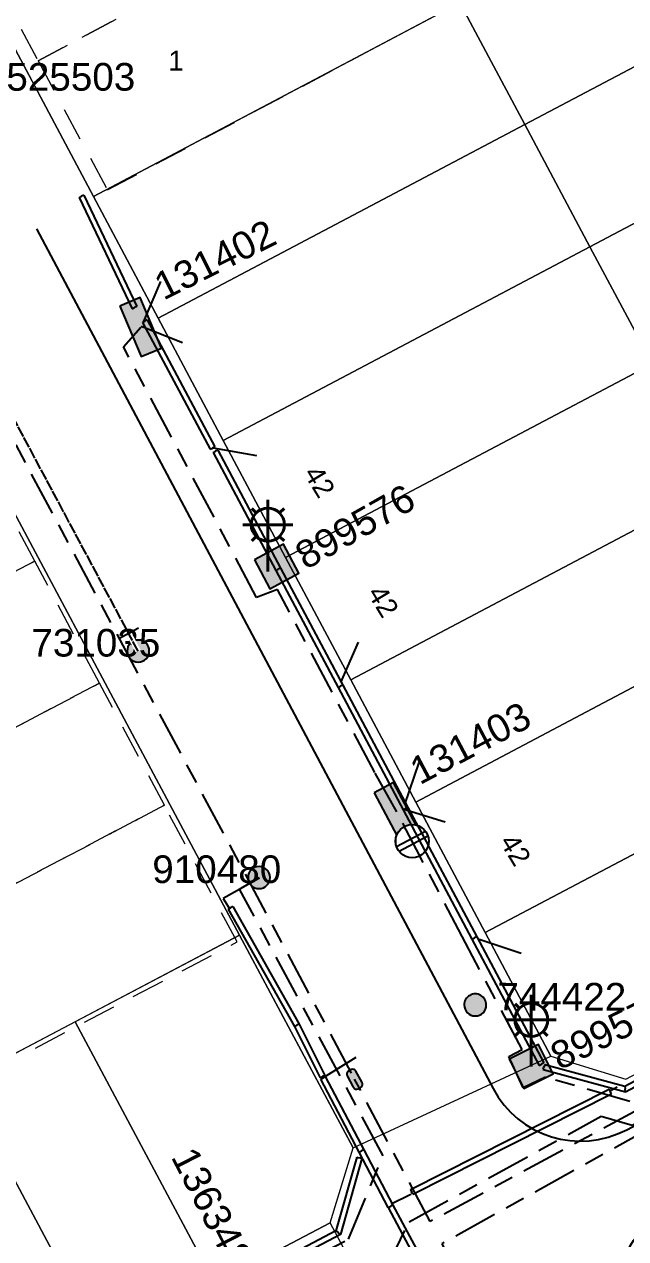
# Model space of a CAD drawing. Header units: metres. Extents: x 303431 to 305438, y 6269401 to 6270518.
# Drawn here: x 303642 to 303696.4, y 6269702.5 to 6269812.4 of the extents above; entities that cross this region are included whole.
import ezdxf
from ezdxf.enums import TextEntityAlignment as Align

# ---------------------------------------------------------------- set-up
doc = ezdxf.new("R2010")
doc.units = ezdxf.units.M
for name, pattern in [('Cable Exist OH', [1, 1, 0]), ('Cable Exist UG', [8.2, 4, -1.2, 1.8, -1.2]), ('Dash', [5, 3, -2])]:
    doc.linetypes.add(name, pattern=pattern)
doc.layers.get('0').update_dxf_attribs({"color": 6})
doc.layers.add('_User kerb', color=7, linetype='Continuous', transparency=0.4)
for name, color, linetype, lineweight in [('Cadastre Developer_SP_EXT', 9, 'Continuous', 5), ('Cadastre Land Parcels_SP_EXT', 9, 'Continuous', 5), ('Cadastre Roads_SP_EXT', 9, 'Continuous', 5)]:
    doc.layers.add(name, color=color, linetype=linetype, lineweight=lineweight)
for name, color, linetype in [('Duct_SP_EXT', 7, 'Continuous'), ('Equip_HV_EXT', 7, 'Continuous'), ('Equip_LV_EXT', 7, 'Continuous'), ('Equip_SP_SL_EXT', 7, 'Continuous'), ('Mains_HV_EXT', 7, 'Continuous'), ('Mains_LV_EXT', 7, 'Continuous'), ('SupportsOH_SP_TR_HV_LV_SL_EXT', 7, 'Continuous'), ('SupportsUG_SP_LV_EXT', 7, 'Continuous'), ('SupportsUG_SP_LV_SL_EXT', 7, 'Continuous'), ('Trench_SP_EXT', 7, 'Continuous')]:
    doc.layers.add(name, color=color, linetype=linetype)
doc.styles.add('COLUMN_LABEL', font='arial.ttf')
doc.styles.add('iecARIAL', font='arial.ttf', dxfattribs={"height": 2})
doc.styles.add('POLE_LABEL', font='arial.ttf')
doc.styles.get("Standard").update_dxf_attribs({"font": 'arial.ttf'})

# ---------------------------------------------------------------- blocks, each defined once
blk = doc.blocks.new('COLUMN_EXT')
blk.add_hatch(color=256).paths.add_polyline_path([(-1.49, 1.48), (-1.49, -1.49), (1.48, -1.49), (1.48, 1.48)])
blk.add_lwpolyline([(-1.49, -1.49), (1.48, -1.49), (1.48, 1.48), (-1.49, 1.48)], close=True)
for tag, height, style, flags, p in [('ASSET_NUM', 2.5, 'COLUMN_LABEL', 8, (2, 2)), ('STRUCTURE_PLANT_NUMBER', 0.2, 'POLE_LABEL', 9, (1.81, 0.03)), ('STREET_CODE', 0.2, 'COLUMN_LABEL', 9, (1.81, -0.2))]:
    blk.add_attdef(tag, text='', height=height, dxfattribs=dict(style=style, flags=flags)).set_placement(p, align=Align.MIDDLE_LEFT)
at = {"flags": 9}
for tag, p in [('COLUMN_TYPE', (1.81, -0.4)), ('OWNED_BY', (1.81, -0.6)), ('STATE', (1.81, -0.8)), ('USAGE', (1.81, -1)), ('LEGEND', (1.81, -1.2)), ('STREETNAME', (1.81, -1.6)), ('SUBURB', (1.81, -1.8)), ('LOCATION', (1.81, -1.4)), ('NOTES', (1.81, -2))]:
    blk.add_attdef(tag, text='', height=0.2, dxfattribs=at).set_placement(p, align=Align.MIDDLE_LEFT)
at = {"flags": 1}
blk.add_attdef('Z', (1.81, -2.35), '', height=0.2, dxfattribs=at)
blk = doc.blocks.new('PILLAR_EXT')
blk.add_hatch(color=256).paths.add_polyline_path([(-2.475, 0.99), (-2.475, -0.99), (2.475, -0.99), (2.475, 0.99)])
blk.add_lwpolyline([(-2.475, -0.99), (2.475, -0.99), (2.475, 0.99), (-2.475, 0.99)], close=True)
at = {"style": 'iecARIAL', "flags": 8}
blk.add_attdef('ASSET_NUM', (1.5, 3.5), '', height=2.5, dxfattribs=at)
for tag, p, flags in [('OWNED_BY', (0, -0.2), 9), ('STATE', (0, -0.4), 9), ('SUPPORT_TYPE', (0, -0.6), 9), ('USAGE', (0, -0.8), 9), ('LEGEND', (0, -1), 9), ('LOCATION', (0, -1.2), 9), ('STREETNAME', (0, -1.8), 9), ('SUBURB', (0, -2), 1), ('NOTES', (0, -1.4), 9), ('PARENT', (0, -1.6), 9)]:
    blk.add_attdef(tag, p, '', height=0.2, dxfattribs=dict(flags=flags))
blk = doc.blocks.new('SL_LANTERN_EXT')
at = {"lineweight": 40}
for p, q in [((-1.46, 5.68), (-1.06, 5.28)), ((0, 1.97), (0, 6.47)), ((1.46, 5.68), (1.06, 5.28)), ((-2.25, 4.22), (2.25, 4.22)), ((-1.46, 2.76), (-1.06, 3.16)), ((0, 0), (0, 2.72)), ((1.46, 2.76), (1.06, 3.16))]:
    blk.add_line(p, q, dxfattribs=at)
blk.add_circle((0, 4.22), 1.5, dxfattribs=at)
at = {"style": 'iecARIAL', "flags": 9}
blk.add_attdef('ASSET_NUM', (1.5, 1.5), '', height=2.5, dxfattribs=at)
for tag, p, height, flags in [('CONSTRUCTED_VOLTAGE', (0.98, -0.65), 0.2, 9), ('CONTROL_TYPE', (0.98, -0.85), 0.2, 9), ('LANTERN_PURPOSE', (0.98, -1.05), 0.2, 9), ('LANTERN_TYPE', (0.98, -1.25), 0.2, 9), ('LNUMBER', (2.18, -3.25), 2.5, 8), ('OPERATING_VOLTAGE', (0.98, -1.65), 0.2, 9), ('ORIENTATION', (0.98, -1.85), 0.2, 9), ('OWNED_BY', (0.98, -2.05), 0.2, 9), ('STATE', (0.98, -2.25), 0.2, 9), ('NO_PHASES', (0.98, -1.45), 0.2, 9), ('USAGE', (0.98, -2.45), 0.2, 9), ('CEXIST', (0.98, -2.65), 0.2, 9), ('CNEW', (0.98, -2.85), 0.2, 9), ('CNUMBER', (0.98, -3.05), 0.2, 9), ('CREMOVE', (0.98, -3.25), 0.2, 9), ('CREPLACE', (0.98, -3.45), 0.2, 9), ('LKINGHEIGHT', (0.98, -3.65), 0.2, 9), ('LBRACKET', (0.98, -3.85), 0.2, 9), ('LBRACKETVOCAB', (0.98, -4.05), 0.2, 9), ('LCATEGORY', (0.98, -4.25), 0.2, 9), ('LCHARGE1', (0.98, -4.45), 0.2, 9), ('LCHARGE1PERCENT', (0.98, -4.65), 0.2, 9), ('LCHARGE2', (0.98, -4.85), 0.2, 9), ('LCHARGE2PERCENT', (0.98, -5.05), 0.2, 9), ('LCHARGE3', (0.98, -5.25), 0.2, 9), ('LCHARGE3PERCENT', (0.98, -5.45), 0.2, 9), ('LEXIST', (0.98, -5.65), 0.2, 9), ('LLAMP', (0.98, -5.85), 0.2, 9), ('LLAMPVOCAB', (0.98, -6.05), 0.2, 9), ('LMAST', (0.98, -6.25), 0.2, 9), ('LMASTVOCAB', (0.98, -6.45), 0.2, 9), ('LNEW', (0.98, -6.65), 0.2, 9), ('LANTNUMBER', (0.98, -6.85), 0.2, 9), ('LOUTREACH', (0.98, -7.25), 0.2, 9), ('LOUTREACHVOCAB', (0.98, -7.45), 0.2, 9), ('LRATECODE', (0.98, -7.65), 0.2, 9), ('LREMOVE', (0.98, -7.85), 0.2, 9), ('LREPLACE', (0.98, -8.05), 0.2, 9), ('LTYPE', (0.98, -8.25), 0.2, 9), ('LTYPEVOCAB', (0.98, -8.45), 0.2, 9), ('LEGEND', (0.98, -8.65), 0.2, 9), ('LOCATION', (0.98, -8.85), 0.2, 9), ('STREETNAME', (0.98, -9.25), 0.2, 9), ('SUBURB', (0.98, -9.45), 0.2, 1), ('NOTES', (0.98, -9.05), 0.2, 9)]:
    blk.add_attdef(tag, p, '', height=height, dxfattribs=dict(flags=flags))
blk = doc.blocks.new('POLE_EXT')
blk.add_hatch(color=256).paths.add_polyline_path([(-1, 0, 1), (1, 0, 1)])
blk.add_lwpolyline([(-1, 0, 1), (1, 0, 1)], format="xyb", close=True)
for tag, height, flags, p in [('pNumber', 2.5, 8, (-17.84, 2.07)), ('OWNED_BY', 0.2, 9, (1.35, -0.4)), ('SPECIAL_USE', 0.2, 9, (1.35, -0.8)), ('STATE', 0.2, 9, (1.35, -1)), ('PARENT', 0.2, 9, (1.35, -0.6)), ('USAGE', 0.2, 9, (1.35, -1.2)), ('cLV', 0.2, 9, (1.35, -1.4)), ('hDepth', 0.2, 9, (1.35, -1.6)), ('hDia', 0.2, 9, (1.35, -1.8)), ('cHV', 0.2, 9, (1.35, -2)), ('LBRACKET', 0.2, 9, (1.35, -2.2)), ('cLinedev', 0.2, 9, (1.35, -3.4)), ('LExisting', 0.2, 9, (1.35, -2.4)), ('LANTNUMBER', 0.2, 9, (1.35, -2.6)), ('LOther', 0.2, 9, (1.35, -2.8)), ('LRemove', 0.2, 9, (1.35, -3)), ('LEGEND', 0.2, 9, (1.35, -3.2)), ('pExisting', 0.2, 9, (1.35, -3.8)), ('pFooting', 0.2, 9, (1.35, -4.4)), ('LOCATION', 0.2, 9, (1.35, -3.6)), ('PFNUMBER', 0.2, 9, (1.35, -4)), ('NEWPFNUMBER', 0.2, 9, (1.35, -4.2)), ('pNew', 0.2, 9, (1.35, -4.6)), ('pRelocate', 0.2, 9, (1.35, -5)), ('pRemove', 0.2, 9, (1.35, -5.2)), ('pReplace', 0.2, 9, (1.35, -5.4)), ('pStay', 0.2, 9, (1.35, -5.6)), ('pType', 0.2, 9, (1.35, -5.8)), ('cspan', 0.2, 9, (1.35, -6)), ('STREETNAME', 0.2, 9, (1.35, -6.2)), ('SUBURB', 0.2, 9, (1.35, -6.4)), ('NOTES', 0.2, 9, (1.35, -6.6)), ('OPERATED_BY', 0.2, 9, (1.36, -7.01)), ('MAINTAINED_BY', 0.2, 9, (1.36, -6.81))]:
    blk.add_attdef(tag, text='', height=height, dxfattribs=dict(flags=flags)).set_placement(p, align=Align.MIDDLE_LEFT)
at = {"style": 'POLE_LABEL'}
for tag, height, flags, p in [('ASSET_NUM', 2.5, 8, (2, 2)), ('STRUCTURE_PLANT_NUMBER', 0.2, 9, (1.35, 0.03)), ('STREET_CODE', 0.2, 9, (1.35, -0.2))]:
    blk.add_attdef(tag, text='', height=height, dxfattribs=dict(at, flags=flags)).set_placement(p, align=Align.MIDDLE_LEFT)
at = {"flags": 1}
blk.add_attdef('Z', (1.35, -7.33), '', height=0.2, dxfattribs=at)
blk = doc.blocks.new('HV_STJ_EXT')
h = blk.add_hatch(color=256)
edge = h.paths.add_edge_path()
edge.add_ellipse((-0.59, 0.13), major_axis=(0.226, 0.226), ratio=1, start_angle=45, end_angle=135)
edge.add_line((-0.91, 0.13), (-0.91, -0.13))
edge.add_ellipse((-0.59, -0.13), major_axis=(0.226, 0.226), ratio=1, start_angle=135, end_angle=225)
edge.add_line((-0.59, -0.45), (0.59, -0.45))
edge.add_ellipse((0.59, -0.13), major_axis=(-0.226, 0.226), ratio=1, start_angle=135, end_angle=225)
edge.add_line((0.91, -0.13), (0.91, 0.13))
edge.add_ellipse((0.59, 0.13), major_axis=(-0.226, 0.226), ratio=1, start_angle=225, end_angle=315)
edge.add_line((0.59, 0.45), (-0.59, 0.45))
blk.add_lwpolyline([(-0.91, 0.13), (-0.91, -0.13, 0.414214), (-0.59, -0.45), (0.59, -0.45, 0.414214), (0.91, -0.13), (0.91, 0.13, 0.414214), (0.59, 0.45), (-0.59, 0.45, 0.414214)], format="xyb", close=True)
for tag, flags, p in [('ORIENTATION', 9, (1.5, 0)), ('Z', 1, (1.5, -0.8)), ('USAGE', 9, (1.5, -0.2)), ('LEGEND', 9, (1.5, -0.4)), ('NOTES', 9, (1.5, -0.6))]:
    blk.add_attdef(tag, text='', height=0.2, dxfattribs=dict(flags=flags)).set_placement(p, align=Align.MIDDLE_LEFT)
blk = doc.blocks.new('LV_UG_LINKS_CLOSED_EXT')
blk.add_wipeout([(-1.06, 1.06), (-1.18, 0.92), (-1.29, 0.76), (-1.37, 0.59), (-1.43, 0.42), (-1.48, 0.23), (-1.49, 0.05), (-1.49, -0.14), (-1.46, -0.33), (-1.41, -0.51), (-1.33, -0.68), (-1.24, -0.84), (-1.12, -0.99), (-0.99, -1.12), (-0.84, -1.24), (-0.68, -1.33), (-0.51, -1.41), (-0.33, -1.46), (-0.14, -1.49), (0.05, -1.49), (0.23, -1.48), (0.42, -1.43), (0.59, -1.37), (0.76, -1.29), (0.92, -1.18), (1.06, -1.06), (1.18, -0.92), (1.29, -0.76), (1.37, -0.59), (1.43, -0.42), (1.48, -0.23), (1.49, -0.05), (1.49, 0.14), (1.46, 0.33), (1.41, 0.51), (1.33, 0.68), (1.24, 0.84), (1.12, 0.99), (0.99, 1.12), (0.84, 1.24), (0.68, 1.33), (0.51, 1.41), (0.33, 1.46), (0.14, 1.49), (-0.05, 1.49), (-0.23, 1.48), (-0.42, 1.43), (-0.59, 1.37), (-0.76, 1.29), (-0.92, 1.18)])
for p, q in [((-0.25, -1.48), (-0.25, 1.48)), ((0.25, -1.48), (0.25, 1.48))]:
    blk.add_line(p, q)
blk.add_circle((0, 0), 1.5)
at = {"flags": 9}
for tag, p in [('ACTUAL_STATUS', (0, 0)), ('CONSTRUCTED_VOLTAGE', (0, -0.2)), ('OPERATING_VOLTAGE', (0, -0.6)), ('ORIENTATION', (0, -0.8)), ('STATE', (0, -1)), ('SWITCH_TYPE', (0, -1.2)), ('NO_PHASES', (0, -0.4)), ('USAGE', (0, -1.4)), ('NOTES', (0, -1.6))]:
    blk.add_attdef(tag, text='', height=0.2, dxfattribs=at).set_placement(p, align=Align.MIDDLE_LEFT)
at = {"flags": 1}
blk.add_attdef('Z', (0, 0), '', height=0.2, dxfattribs=at)
blk = doc.blocks.new('End Shackle_EXT')
at = {"flags": 9}
for tag, p in [('OWNED_BY', (0, -1)), ('STATE', (0, -1.2)), ('USAGE', (0, -1.4)), ('NOTES', (0, -1.6))]:
    blk.add_attdef(tag, text='', height=0.2, dxfattribs=at).set_placement(p, align=Align.MIDDLE_LEFT)
blk.add_wipeout([(0, 0.25), (1.81, 0.25), (1.82, -0.25), (0, -0.25)])
blk.add_line((1.81, -1), (1.81, 1))
at = {"flags": 1}
blk.add_attdef('Z', (0, 0), '', height=0.2, dxfattribs=at)
at = {"flags": 9}
for tag, p in [('CONNECTOR_TYPE', (0, 0)), ('CONSTRUCTED_VOLTAGE', (0, -0.2)), ('OPERATING_VOLTAGE', (0, -0.6)), ('ORIENTATION', (0, -0.8)), ('NO_PHASES', (0, -0.4))]:
    blk.add_attdef(tag, text='', height=0.2, dxfattribs=at).set_placement(p, align=Align.MIDDLE_LEFT)

msp = doc.modelspace()

# ---------------------------------------------------------------- linework, layer by layer
at = {"layer": '_User kerb', "transparency": 33554585}
msp.add_lwpolyline([(303700.75967, 6269685.28325), (303696.58336, 6269693.15239, -0.415150879), (303700.31862, 6269705.26706), (303759.65216, 6269736.51371, -0.413276866), (303771.72814, 6269732.79038), (303775.93123, 6269724.87505)], format="xyb", dxfattribs=at)
at = {"layer": 'Cadastre Developer_SP_EXT', "linetype": 'Dash'}
for points in [[(303676.3726, 6269826.6805), (303670.09187, 6269838.34957), (303637.01594, 6269820.74163), (303643.28187, 6269809.06515), (303676.3726, 6269826.6805)], [(303682.65333, 6269815.01142), (303676.3726, 6269826.6805), (303643.28187, 6269809.06515), (303649.5478, 6269797.38868), (303682.65333, 6269815.01142)], [(303637.11213, 6269774.863), (303610.04018, 6269760.60853), (303615.90061, 6269749.56694), (303642.97404, 6269763.82289), (303637.11213, 6269774.863)], [(303648.83448, 6269752.7813), (303642.97404, 6269763.82289), (303615.90061, 6269749.56694), (303621.76253, 6269738.52683), (303648.83448, 6269752.7813)], [(303654.69491, 6269741.74119), (303648.83448, 6269752.7813), (303621.76253, 6269738.52683), (303627.62296, 6269727.48524), (303654.69491, 6269741.74119)], [(303654.69491, 6269741.74119), (303627.62296, 6269727.48524), (303634.18931, 6269715.11765), (303661.26127, 6269729.3736), (303654.69491, 6269741.74119)]]:
    msp.add_lwpolyline(points, close=True, dxfattribs=at)
at = {"layer": 'Cadastre Land Parcels_SP_EXT', "linetype": 'Continuous'}
for points in [[(303714.64839, 6269831.95252), (303689.85413, 6269878.89839), (303623.3871, 6269843.64158), (303627.29653, 6269836.28656), (303648.29699, 6269796.78174), (303714.64839, 6269831.95252)], [(303720.4529, 6269820.84028), (303714.64839, 6269831.95252), (303681.38754, 6269814.32222), (303687.26599, 6269803.29504), (303720.4529, 6269820.84028)], [(303609.38868, 6269827.65744), (303582.10088, 6269813.20057), (303555.0113, 6269798.8482), (303540.84566, 6269791.3439), (303512.60484, 6269776.38194), (303484.35183, 6269761.41372), (303470.17727, 6269753.90315), (303430.82721, 6269733.05479), (303449.52263, 6269698.42902), (303482.33466, 6269635.5915), (303661.48991, 6269729.9946), (303631.35117, 6269786.48958), (303576.95506, 6269757.75171), (303576.26368, 6269759.07317), (303575.56745, 6269760.39056), (303568.22285, 6269774.22804), (303570.32879, 6269780.98337), (303615.83705, 6269805.02865), (303622.57639, 6269802.9372), (303609.38868, 6269827.65744)], [(303726.33674, 6269809.79526), (303721.66774, 6269818.5598), (303720.4529, 6269820.84028), (303687.26599, 6269803.29504), (303693.14982, 6269792.25302), (303726.33674, 6269809.79526)], [(303687.26599, 6269803.29504), (303681.38754, 6269814.32222), (303648.29699, 6269796.78174), (303654.13905, 6269785.79263), (303687.26599, 6269803.29504)], [(303731.98535, 6269799.19296), (303726.33674, 6269809.79526), (303693.14982, 6269792.25302), (303698.79922, 6269781.65169), (303731.98535, 6269799.19296)], [(303693.14982, 6269792.25302), (303687.26599, 6269803.29504), (303654.13905, 6269785.79263), (303660.01387, 6269774.74055), (303693.14982, 6269792.25302)], [(303698.79922, 6269781.65169), (303693.14982, 6269792.25302), (303660.01387, 6269774.74055), (303665.65267, 6269764.13206), (303698.79922, 6269781.65169)], [(303704.68465, 6269770.60976), (303698.79922, 6269781.65169), (303665.65267, 6269764.13206), (303671.5275, 6269753.07997), (303704.68465, 6269770.60976)], [(303700.5778, 6269754.28165), (303710.56919, 6269759.56677), (303704.68465, 6269770.60976), (303671.5275, 6269753.07997), (303677.40232, 6269742.02886), (303700.5778, 6269754.28165)], [(303706.86196, 6269742.48403), (303700.5778, 6269754.28165), (303677.40232, 6269742.02886), (303683.67836, 6269730.22214), (303706.86196, 6269742.48403)], [(303715.17079, 6269726.89598), (303706.86196, 6269742.48403), (303683.67836, 6269730.22214), (303689.62058, 6269719.04303), (303696.3994, 6269716.97031), (303715.17079, 6269726.89598)], [(303669.66129, 6269703.97101), (303671.74912, 6269710.75884), (303661.48991, 6269729.9946), (303646.61858, 6269722.15879), (303659.24264, 6269698.4822), (303669.66129, 6269703.97101)], [(303659.24264, 6269698.4822), (303646.61858, 6269722.15879), (303636.3818, 6269716.76511), (303649.00586, 6269693.08861), (303659.24264, 6269698.4822)], [(303649.00586, 6269693.08861), (303636.3818, 6269716.76511), (303626.14414, 6269711.37046), (303638.76908, 6269687.69396), (303649.00586, 6269693.08861)]]:
    msp.add_lwpolyline(points, close=True, dxfattribs=at)
at = {"layer": 'Cadastre Roads_SP_EXT', "linetype": 'Continuous'}
msp.add_lwpolyline([(303574.12775, 6269893.81951), (303580.00131, 6269882.79824), (303585.92151, 6269871.68938), (303591.84258, 6269860.57954), (303597.71606, 6269849.55828), (303603.58954, 6269838.53799), (303609.38867, 6269827.6574), (303622.57643, 6269802.93726), (303631.35119, 6269786.48961), (303661.48986, 6269729.9946), (303671.74913, 6269710.75887), (303689.62062, 6269719.04309), (303689.62062, 6269719.04309), (303683.67835, 6269730.22216), (303677.40229, 6269742.02882), (303671.52748, 6269753.07993), (303665.65268, 6269764.1321), (303660.01391, 6269774.74053), (303654.13902, 6269785.79261), (303648.29698, 6269796.78173), (303627.29646, 6269836.28655), (303623.38707, 6269843.64153), (303595.74005, 6269895.64849)], dxfattribs=at)
msp.add_lwpolyline([(303649.99227, 6269675.40496), (303677.24766, 6269689.7655), (303669.66132, 6269703.97107), (303659.24265, 6269698.48216), (303649.00581, 6269693.08862), (303638.76905, 6269687.69394), (303628.5323, 6269682.30031), (303618.12114, 6269676.81458), (303622.74598, 6269661.04856), (303649.99227, 6269675.40496)], close=True, dxfattribs=at)
at = {"layer": 'Duct_SP_EXT'}
for p, q in [((303646.99423, 6269796.71225), (303647.211, 6269796.81524)), ((303646.99423, 6269796.71225), (303651.78115, 6269786.63741)), ((303647.42778, 6269796.91824), (303647.211, 6269796.81524)), ((303647.42778, 6269796.91824), (303652.2147, 6269786.84341)), ((303651.78115, 6269786.63741), (303651.99792, 6269786.74041)), ((303652.2147, 6269786.84341), (303651.99792, 6269786.74041)), ((303652.72527, 6269785.40785), (303652.93719, 6269785.5205)), ((303653.14911, 6269785.63315), (303652.93719, 6269785.5205)), ((303653.14911, 6269785.63315), (303659.25086, 6269774.15432)), ((303652.72527, 6269785.40785), (303658.82702, 6269773.92903)), ((303658.82702, 6269773.92903), (303659.03894, 6269774.04167)), ((303659.25086, 6269774.15432), (303659.03894, 6269774.04167)), ((303659.09814, 6269773.63473), (303659.31006, 6269773.74738)), ((303659.09814, 6269773.63473), (303664.76937, 6269762.96591)), ((303659.52198, 6269773.86003), (303659.31006, 6269773.74738)), ((303659.52198, 6269773.86003), (303665.19321, 6269763.19121)), ((303664.76937, 6269762.96591), (303664.98129, 6269763.07856)), ((303664.76937, 6269762.96591), (303664.98129, 6269763.07856)), ((303664.76937, 6269762.96591), (303670.39459, 6269752.38361)), ((303665.19321, 6269763.19121), (303664.98129, 6269763.07856)), ((303665.19321, 6269763.19121), (303664.98129, 6269763.07856)), ((303665.19321, 6269763.19121), (303670.81843, 6269752.60891)), ((303670.81843, 6269752.60891), (303670.60651, 6269752.49626)), ((303670.81843, 6269752.60891), (303670.60651, 6269752.49626)), ((303670.81843, 6269752.60891), (303676.69777, 6269741.5486)), ((303670.39459, 6269752.38361), (303670.60651, 6269752.49626)), ((303670.39459, 6269752.38361), (303670.60651, 6269752.49626)), ((303670.39459, 6269752.38361), (303676.27393, 6269741.3233)), ((303676.27393, 6269741.3233), (303676.48585, 6269741.43595)), ((303676.27393, 6269741.3233), (303676.48585, 6269741.43595)), ((303676.69777, 6269741.5486), (303676.48585, 6269741.43595)), ((303676.69777, 6269741.5486), (303676.48585, 6269741.43595)), ((303660.46356, 6269732.33946), (303660.67267, 6269732.45724)), ((303660.46356, 6269732.33946), (303666.44286, 6269721.72316)), ((303660.88179, 6269732.57501), (303660.67267, 6269732.45724)), ((303660.88179, 6269732.57501), (303666.86651, 6269721.94909)), ((303682.49066, 6269729.6281), (303682.70258, 6269729.74076)), ((303682.49066, 6269729.62811), (303682.70258, 6269729.74076)), ((303682.49066, 6269729.6281), (303688.55864, 6269718.21292)), ((303682.9145, 6269729.85341), (303682.70258, 6269729.74076)), ((303682.9145, 6269729.8534), (303682.70258, 6269729.74076)), ((303682.9145, 6269729.85341), (303688.98248, 6269718.43822)), ((303696.30332, 6269716.33431), (303712.76502, 6269725.15493)), ((303696.36192, 6269715.82114), (303712.99172, 6269724.73184)), ((303666.44286, 6269721.72316), (303666.65469, 6269721.83612)), ((303666.86651, 6269721.94909), (303666.65469, 6269721.83612)), ((303666.86651, 6269721.94909), (303669.20522, 6269717.30975)), ((303666.44286, 6269721.72316), (303668.7766, 6269717.09368)), ((303688.55864, 6269718.21292), (303688.77056, 6269718.32557)), ((303688.98248, 6269718.43822), (303688.77056, 6269718.32557)), ((303688.93499, 6269717.83261), (303688.99773, 6269718.06426)), ((303688.93499, 6269717.83261), (303696.36192, 6269715.82114)), ((303689.06047, 6269718.29592), (303688.99773, 6269718.06426)), ((303689.06047, 6269718.29592), (303696.30332, 6269716.33431)), ((303668.7766, 6269717.09368), (303668.99091, 6269717.20172)), ((303668.8387, 6269716.98132), (303669.05128, 6269717.09271)), ((303672.30695, 6269710.36293), (303668.8387, 6269716.98132)), ((303669.20522, 6269717.30975), (303668.99091, 6269717.20172)), ((303669.26386, 6269717.20411), (303669.05128, 6269717.09271)), ((303672.73211, 6269710.58573), (303669.26386, 6269717.20411)), ((303696.30332, 6269716.33431), (303696.33262, 6269716.07772)), ((303676.91988, 6269706.99441), (303694.88271, 6269716.06663)), ((303677.13628, 6269706.56596), (303695.09911, 6269715.63817)), ((303694.88271, 6269716.06663), (303694.99091, 6269715.8524)), ((303695.09911, 6269715.63817), (303694.99091, 6269715.8524)), ((303696.36192, 6269715.82114), (303696.33262, 6269716.07772)), ((303672.07236, 6269709.91078), (303670.19662, 6269703.25102)), ((303672.53439, 6269709.78064), (303670.60272, 6269702.92235)), ((303672.07236, 6269709.91078), (303672.30337, 6269709.84571)), ((303672.53439, 6269709.78064), (303672.30337, 6269709.84571)), ((303672.30695, 6269710.36293), (303672.51953, 6269710.47433)), ((303672.30695, 6269710.36293), (303672.51953, 6269710.47433)), ((303674.92993, 6269705.35744), (303672.30695, 6269710.36293)), ((303672.73211, 6269710.58573), (303672.51953, 6269710.47433)), ((303672.73211, 6269710.58573), (303672.51953, 6269710.47433)), ((303675.35509, 6269705.58024), (303672.73211, 6269710.58573)), ((303676.91988, 6269706.99441), (303677.02808, 6269706.78019)), ((303677.13628, 6269706.56596), (303677.02808, 6269706.78019)), ((303674.92993, 6269705.35744), (303675.14251, 6269705.46884)), ((303674.9311, 6269705.35523), (303675.14251, 6269705.46884)), ((303684.62326, 6269687.32058), (303674.9311, 6269705.35523)), ((303675.35391, 6269705.58245), (303675.14251, 6269705.46884)), ((303675.35509, 6269705.58024), (303675.14251, 6269705.46884)), ((303685.04607, 6269687.54781), (303675.35391, 6269705.58245)), ((303670.19662, 6269703.25102), (303659.6509, 6269697.69964)), ((303670.19662, 6269703.25102), (303670.39967, 6269703.08668)), ((303670.60272, 6269702.92235), (303659.87449, 6269697.2749)), ((303670.60272, 6269702.92235), (303670.39967, 6269703.08668))]:
    msp.add_line(p, q, dxfattribs=at)
at = {"layer": 'Mains_HV_EXT', "linetype": 'Cable Exist UG'}
for points in [[(303710.58164, 6269728.63996), (303709.07656, 6269727.21121), (303712.02656, 6269721.90897), (303712.02656, 6269721.90897), (303697.93212, 6269714.43924), (303678.70677, 6269704.08867), (303678.70677, 6269704.08867), (303671.88219, 6269716.96466)], [(303710.58164, 6269728.63996), (303709.07656, 6269727.21121), (303712.02656, 6269721.90897), (303712.02656, 6269721.90897), (303697.93212, 6269714.43924), (303678.70677, 6269704.08867), (303678.70677, 6269704.08867), (303671.88219, 6269716.96466)], [(303710.50481, 6269728.66131), (303714.59752, 6269721.00799), (303714.59752, 6269721.00799), (303698.86863, 6269712.67208), (303679.77733, 6269702.08135), (303679.77733, 6269702.08135), (303691.89182, 6269679.4845)], [(303710.50481, 6269728.66131), (303714.59752, 6269721.00799), (303714.59752, 6269721.00799), (303698.86863, 6269712.67208), (303679.77733, 6269702.08135), (303679.77733, 6269702.08135), (303691.89182, 6269679.4845)]]:
    msp.add_lwpolyline(points, dxfattribs=at)
at = {"layer": 'Mains_LV_EXT', "linetype": 'Cable Exist UG'}
for points in [[(303660.19296, 6269696.65357), (303671.34232, 6269702.50269), (303674.4584, 6269710.04573), (303661.49341, 6269734.13865), (303663.25107, 6269735.2047)], [(303660.19296, 6269696.65357), (303662.38663, 6269693.18055), (303662.38663, 6269693.18055), (303674.69747, 6269699.68757), (303676.80039, 6269704.05697), (303694.17816, 6269713.60525), (303696.97401, 6269712.79971), (303709.56747, 6269719.47397)], [(303660.19296, 6269696.65357), (303662.38663, 6269693.18055), (303662.38663, 6269693.18055), (303674.69747, 6269699.68757), (303676.80039, 6269704.05697), (303694.17816, 6269713.60525), (303696.97401, 6269712.79971), (303709.56747, 6269719.47397)]]:
    msp.add_lwpolyline(points, dxfattribs=at)
at = {"layer": 'Trench_SP_EXT', "linetype": 'Cable Exist UG'}
for points in [[(303654.32699, 6269789.11071), (303652.60649, 6269785.05302), (303656.81984, 6269783.40342)], [(303663.05505, 6269773.32769), (303659.03889, 6269774.04163)], [(303672.20636, 6269756.50107), (303670.47615, 6269752.52554)], [(303677.68922, 6269745.59165), (303676.24341, 6269741.42114), (303680.43244, 6269740.14225)], [(303663.29874, 6269735.15044), (303660.01193, 6269733.31434), (303660.60904, 6269732.33192)], [(303686.927, 6269728.32669), (303682.70256, 6269729.74076)], [(303671.98715, 6269718.9303), (303669.05131, 6269717.09265)], [(303695.0529, 6269715.98378), (303695.6088, 6269716.2738)], [(303675.20004, 6269705.67889), (303676.96786, 6269706.56284)]]:
    msp.add_lwpolyline(points, dxfattribs=at)

# ---------------------------------------------------------------- block references
at = {"layer": 'Equip_HV_EXT', "rotation": 118.3196633645143}
msp.add_blockref('HV_STJ_EXT', (303671.88215, 6269716.96469), dxfattribs=at)
at = {"layer": 'Equip_SP_SL_EXT'}
for p in [(303664.04682, 6269762.89205), (303687.85031, 6269718.1122)]:
    msp.add_blockref('SL_LANTERN_EXT', p, dxfattribs=at)
at = {"layer": 'SupportsOH_SP_TR_HV_LV_SL_EXT'}
ref = msp.add_blockref('POLE_EXT', (303638.411, 6269806.86301), dxfattribs=dict(at, rotation=0.04051630122710035))
ref.add_attrib('ASSET_NUM', '525503', dxfattribs={"layer": '0', "height": 2.5, "rotation": 0.0297663, "style": 'POLE_LABEL'}).set_placement((303640.411, 6269807.61301), align=Align.MIDDLE_LEFT)
ref = msp.add_blockref('POLE_EXT', (303652.32499, 6269755.67762), dxfattribs=at)
ref.add_attrib('ASSET_NUM', '731035', dxfattribs={"layer": '0', "height": 2.5, "rotation": 359.9297323, "style": 'POLE_LABEL'}).set_placement((303654.32499, 6269756.42762), align=Align.MIDDLE_RIGHT)
ref = msp.add_blockref('POLE_EXT', (303663.25105, 6269735.20469), dxfattribs=at)
ref.add_attrib('ASSET_NUM', '910480', dxfattribs={"layer": '0', "height": 2.5, "style": 'POLE_LABEL'}).set_placement((303665.25105, 6269735.95469), align=Align.MIDDLE_RIGHT)
ref = msp.add_blockref('POLE_EXT', (303682.78081, 6269723.67939), dxfattribs=dict(at, rotation=359.9808925454442))
ref.add_attrib('ASSET_NUM', '744422', dxfattribs={"layer": '0', "height": 2.5, "rotation": 359.948828, "style": 'POLE_LABEL'}).set_placement((303684.78081, 6269724.42939), align=Align.MIDDLE_LEFT)
at = {"layer": 'SupportsUG_SP_LV_EXT'}
ref = msp.add_blockref('PILLAR_EXT', (303652.55239, 6269784.98347), dxfattribs=dict(at, rotation=292.921688114076))
ref.add_attrib('ASSET_NUM', '131402', dxfattribs={"layer": '0', "height": 2.5, "rotation": 26.6076235, "style": 'iecARIAL'}).set_placement((303654.05239, 6269788.48347), align=Align.MIDDLE_LEFT)
ref = msp.add_blockref('PILLAR_EXT', (303675.68766, 6269741.14491), dxfattribs=dict(at, rotation=297.8367031217194))
ref.add_attrib('ASSET_NUM', '131403', dxfattribs={"layer": '0', "height": 2.5, "rotation": 27.8736688, "style": 'iecARIAL'}).set_placement((303677.18766, 6269744.64491), align=Align.MIDDLE_LEFT)
ref = msp.add_blockref('PILLAR_EXT', (303660.193, 6269696.65353), dxfattribs=dict(at, rotation=28.99434718232707))
ref.add_attrib('ASSET_NUM', '136348', dxfattribs={"layer": '0', "height": 2.5, "rotation": 297.2386263, "style": 'iecARIAL'}).set_placement((303661.693, 6269700.15353), align=Align.MIDDLE_RIGHT)
at = {"layer": 'SupportsUG_SP_LV_SL_EXT'}
ref = msp.add_blockref('COLUMN_EXT', (303664.84912, 6269763.32719), dxfattribs=dict(at, rotation=298.1550420971661))
ref.add_attrib('ASSET_NUM', '899576', dxfattribs={"layer": '0', "height": 2.5, "rotation": 29.5119363, "style": 'COLUMN_LABEL'}).set_placement((303666.84912, 6269764.07719), align=Align.MIDDLE_LEFT)
ref = msp.add_blockref('COLUMN_EXT', (303687.8503, 6269718.11221), dxfattribs=dict(at, rotation=296.4024604795957))
ref.add_attrib('ASSET_NUM', '899577', dxfattribs={"layer": '0', "height": 2.5, "rotation": 26.4024605, "style": 'COLUMN_LABEL'}).set_placement((303689.8503, 6269718.86221), align=Align.MIDDLE_LEFT)

# ---------------------------------------------------------------- texts
at = {"layer": 'Cadastre Developer_SP_EXT'}
msp.add_text('1', height=1.8, dxfattribs=at).set_placement((303655.04168, 6269808.17991))
at = {"layer": 'Cadastre Land Parcels_SP_EXT'}
for rotation, p in [(301.1633763, (303667.22251, 6269771.75612)), (301.1643418, (303672.97928, 6269760.92631)), (301.1648329, (303684.92955, 6269738.44624))]:
    msp.add_text('42', height=1.8, rotation=rotation, dxfattribs=at).set_placement(p)

# ---------------------------------------------------------------- next in the draw order: block references
at = {"layer": 'Equip_LV_EXT', "rotation": 297.8367031217194}
msp.add_blockref('LV_UG_LINKS_CLOSED_EXT', (303677.08852, 6269738.49207), dxfattribs=at)
at = {"layer": 'Mains_LV_EXT', "rotation": 118.1237908935285}
msp.add_blockref('End Shackle_EXT', (303652.32491, 6269755.67767), dxfattribs=at)

# ---------------------------------------------------------------- next in the draw order: linework, layer by layer
at = {"layer": '_User kerb', "transparency": 33554585}
msp.add_lwpolyline([(303643.12847, 6269793.87379), (303684.39475, 6269716.11855, 0.413276867), (303696.47073, 6269712.39522), (303755.80427, 6269743.64187, 0.415150879), (303759.53953, 6269755.75654), (303718.2935, 6269833.47363)], format="xyb", dxfattribs=at)
at = {"layer": 'Duct_SP_EXT'}
for p, q in [((303676.27393, 6269741.3233), (303682.49066, 6269729.62811)), ((303676.69777, 6269741.5486), (303682.9145, 6269729.8534))]:
    msp.add_line(p, q, dxfattribs=at)
at = {"layer": 'Mains_HV_EXT', "linetype": 'Cable Exist UG'}
msp.add_lwpolyline([(303583.87155, 6269804.59884), (303587.00373, 6269798.06371), (303587.00373, 6269798.06371), (303613.92378, 6269812.23873), (303615.77202, 6269818.23374), (303616.58091, 6269820.85759), (303619.49612, 6269815.0848), (303619.49612, 6269815.0848), (303671.88219, 6269716.96466)], dxfattribs=at)
at = {"layer": 'Mains_LV_EXT', "linetype": 'Cable Exist OH'}
msp.add_lwpolyline([(303652.32493, 6269755.6777), (303628.90401, 6269799.49738)], dxfattribs=at)
at = {"layer": 'Mains_LV_EXT', "linetype": 'Cable Exist UG'}
for points in [[(303675.6877, 6269741.14491), (303673.71142, 6269744.71077), (303673.71142, 6269744.71077), (303664.9153, 6269761.25814), (303663.03068, 6269760.54268), (303663.03068, 6269760.54268), (303650.98494, 6269783.20343), (303652.5524, 6269784.98352)], [(303710.67823, 6269728.33691), (303708.42809, 6269727.15174), (303710.88177, 6269722.43399), (303710.88177, 6269722.43399), (303696.75062, 6269714.94483), (303689.1315, 6269717.13424), (303687.10833, 6269716.17863), (303685.82265, 6269719.01052), (303687.03101, 6269719.65349), (303681.9001, 6269729.30595), (303675.6877, 6269741.14491)], [(303710.67823, 6269728.33691), (303708.42809, 6269727.15174), (303710.88177, 6269722.43399), (303710.88177, 6269722.43399), (303696.75062, 6269714.94483), (303689.1315, 6269717.13424), (303687.10833, 6269716.17863), (303685.82265, 6269719.01052), (303687.03101, 6269719.65349), (303681.9001, 6269729.30595), (303675.6877, 6269741.14491)]]:
    msp.add_lwpolyline(points, dxfattribs=at)

doc.saveas('drawing.dxf')
